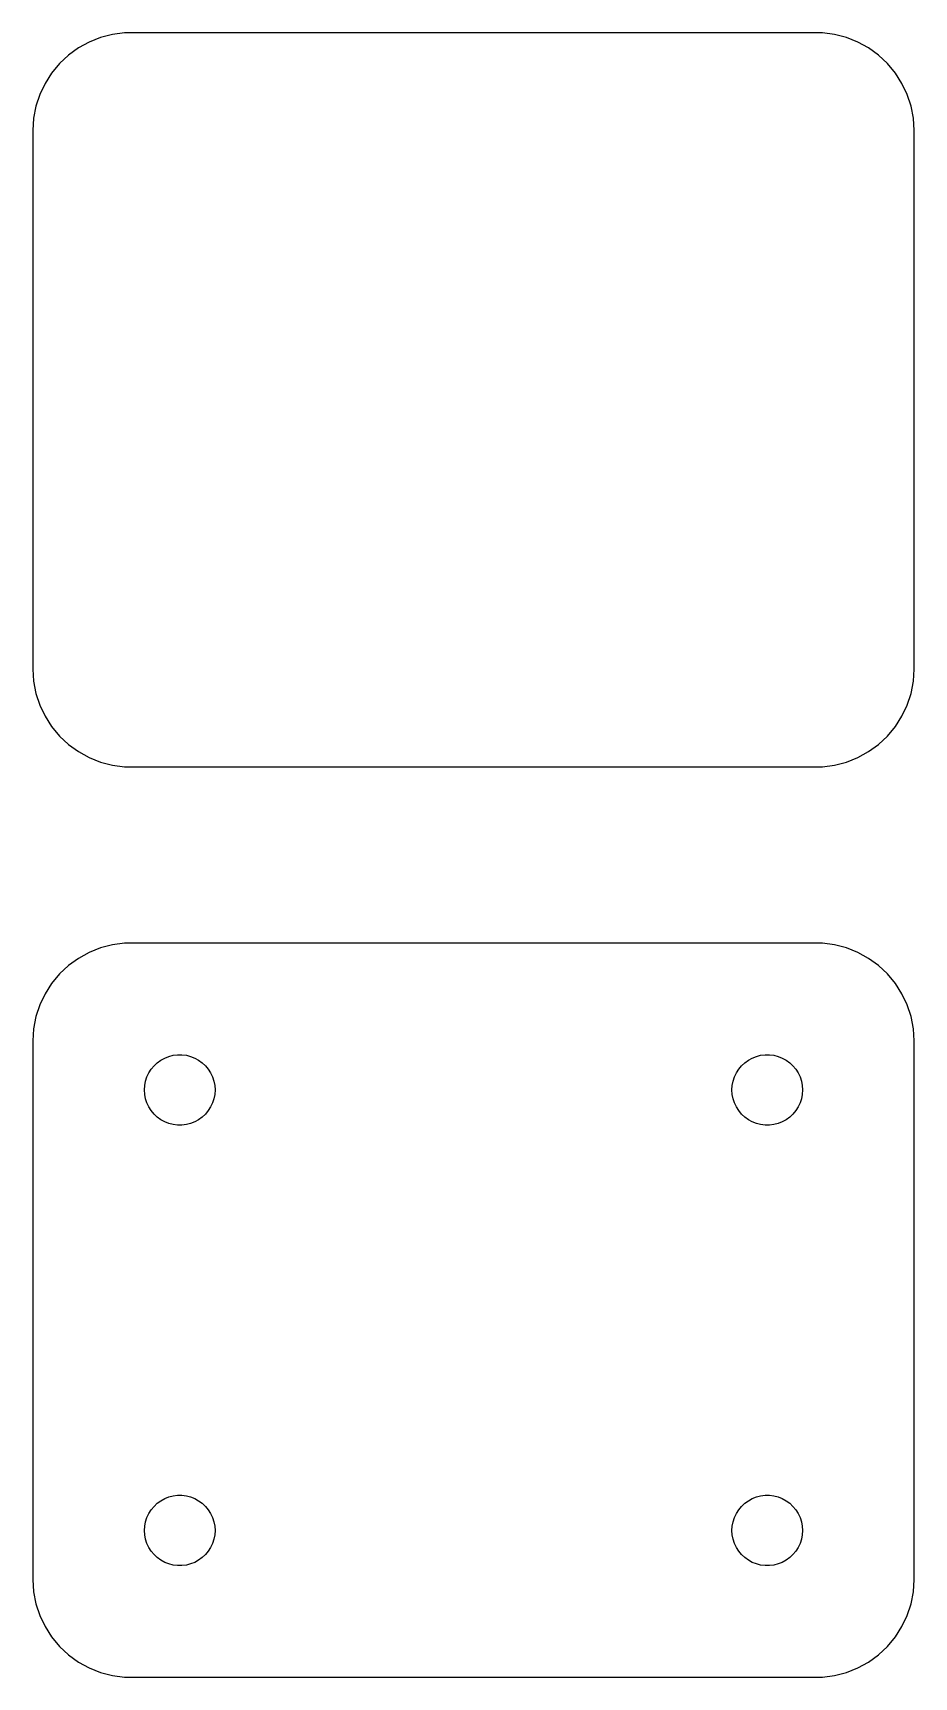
# Model space of a CAD drawing. Header units: metres. Extents: x -22.5 to 22.5, y 27.8 to 111.7.
import ezdxf

# ---------------------------------------------------------------- set-up
doc = ezdxf.new("R2010")
doc.units = ezdxf.units.M

msp = doc.modelspace()

# ---------------------------------------------------------------- linework, layer by layer
for p, q in [((-17.8139, 111.74), (-18.4369, 111.661)), ((17.8139, 111.74), (-17.8139, 111.74)), ((18.4369, 111.661), (17.8139, 111.74)), ((-20.1791, 110.972), (-20.6871, 110.603)), ((-19.6289, 111.274), (-20.1791, 110.972)), ((-19.0451, 111.505), (-19.6289, 111.274)), ((-18.4369, 111.661), (-19.0451, 111.505)), ((19.0451, 111.505), (18.4369, 111.661)), ((19.6289, 111.274), (19.0451, 111.505)), ((20.1791, 110.972), (19.6289, 111.274)), ((20.6871, 110.603), (20.1791, 110.972)), ((-21.1448, 110.173), (-21.5451, 109.689)), ((-20.6871, 110.603), (-21.1448, 110.173)), ((21.1448, 110.173), (20.6871, 110.603)), ((21.5451, 109.689), (21.1448, 110.173)), ((-21.5451, 109.689), (-21.8815, 109.159)), ((21.8815, 109.159), (21.5451, 109.689)), ((-22.1489, 108.591), (-22.3429, 107.993)), ((-21.8815, 109.159), (-22.1489, 108.591)), ((22.1489, 108.591), (21.8815, 109.159)), ((22.3429, 107.993), (22.1489, 108.591)), ((-22.3429, 107.993), (-22.4606, 107.377)), ((22.4606, 107.377), (22.3429, 107.993)), ((-22.4606, 107.377), (-22.5, 106.75)), ((-22.5, 106.75), (-22.5, 79.25)), ((22.5, 106.75), (22.4606, 107.377)), ((22.5, 79.25), (22.5, 106.75)), ((-22.5, 79.25), (-22.4606, 78.6233)), ((22.4606, 78.6233), (22.5, 79.25)), ((-22.4606, 78.6233), (-22.3429, 78.0066)), ((22.3429, 78.0066), (22.4606, 78.6233)), ((-22.3429, 78.0066), (-22.1489, 77.4094)), ((-22.1489, 77.4094), (-21.8815, 76.8412)), ((21.8815, 76.8412), (22.1489, 77.4094)), ((22.1489, 77.4094), (22.3429, 78.0066)), ((-21.8815, 76.8412), (-21.5451, 76.3111)), ((21.5451, 76.3111), (21.8815, 76.8412)), ((-21.5451, 76.3111), (-21.1448, 75.8273)), ((-21.1448, 75.8273), (-20.6871, 75.3974)), ((20.6871, 75.3974), (21.1448, 75.8273)), ((21.1448, 75.8273), (21.5451, 76.3111)), ((-20.6871, 75.3974), (-20.1791, 75.0284)), ((-20.1791, 75.0284), (-19.6289, 74.7259)), ((19.6289, 74.7259), (20.1791, 75.0284)), ((20.1791, 75.0284), (20.6871, 75.3974)), ((-19.6289, 74.7259), (-19.0451, 74.4947)), ((-19.0451, 74.4947), (-18.4369, 74.3386)), ((-18.4369, 74.3386), (-17.8139, 74.2599)), ((-17.8139, 74.2599), (17.8139, 74.2599)), ((17.8139, 74.2599), (18.4369, 74.3386)), ((18.4369, 74.3386), (19.0451, 74.4947)), ((19.0451, 74.4947), (19.6289, 74.7259)), ((-19.6289, 64.7741), (-20.1791, 64.4716)), ((-19.0451, 65.0053), (-19.6289, 64.7741)), ((-18.4369, 65.1614), (-19.0451, 65.0053)), ((-17.8139, 65.2401), (-18.4369, 65.1614)), ((17.8139, 65.2401), (-17.8139, 65.2401)), ((18.4369, 65.1614), (17.8139, 65.2401)), ((19.0451, 65.0053), (18.4369, 65.1614)), ((19.6289, 64.7741), (19.0451, 65.0053)), ((20.1791, 64.4716), (19.6289, 64.7741)), ((-20.6871, 64.1026), (-21.1448, 63.6727)), ((-20.1791, 64.4716), (-20.6871, 64.1026)), ((20.6871, 64.1026), (20.1791, 64.4716)), ((21.1448, 63.6727), (20.6871, 64.1026)), ((-21.5451, 63.1889), (-21.8815, 62.6588)), ((-21.1448, 63.6727), (-21.5451, 63.1889)), ((21.5451, 63.1889), (21.1448, 63.6727)), ((21.8815, 62.6588), (21.5451, 63.1889)), ((-21.8815, 62.6588), (-22.1489, 62.0906)), ((22.1489, 62.0906), (21.8815, 62.6588)), ((-22.3429, 61.4934), (-22.4606, 60.8767)), ((-22.1489, 62.0906), (-22.3429, 61.4934)), ((22.3429, 61.4934), (22.1489, 62.0906)), ((22.4606, 60.8767), (22.3429, 61.4934)), ((-22.4606, 60.8767), (-22.5, 60.25)), ((22.5, 60.25), (22.4606, 60.8767)), ((-22.5, 60.25), (-22.5, 32.75)), ((22.5, 32.75), (22.5, 60.25)), ((-16.5773, 58.6171), (-16.4562, 58.808)), ((-16.4562, 58.808), (-16.3121, 58.9822)), ((-16.3121, 58.9822), (-16.1474, 59.1369)), ((-16.1474, 59.1369), (-15.9645, 59.2698)), ((-15.9645, 59.2698), (-15.7664, 59.3787)), ((-15.7664, 59.3787), (-15.5562, 59.4619)), ((-15.5562, 59.4619), (-15.3373, 59.5181)), ((-15.3373, 59.5181), (-15.113, 59.5464)), ((-15.113, 59.5464), (-14.887, 59.5464)), ((-14.887, 59.5464), (-14.6627, 59.5181)), ((-14.6627, 59.5181), (-14.4438, 59.4619)), ((-14.4438, 59.4619), (-14.2336, 59.3787)), ((-14.2336, 59.3787), (-14.0355, 59.2698)), ((-14.0355, 59.2698), (-13.8526, 59.1369)), ((-13.8526, 59.1369), (-13.6879, 58.9822)), ((-13.6879, 58.9822), (-13.5438, 58.808)), ((-13.5438, 58.808), (-13.4226, 58.6171)), ((13.4226, 58.6171), (13.5438, 58.808)), ((13.5438, 58.808), (13.6879, 58.9822)), ((13.6879, 58.9822), (13.8526, 59.1369)), ((13.8526, 59.1369), (14.0355, 59.2698)), ((14.0355, 59.2698), (14.2336, 59.3787)), ((14.2336, 59.3787), (14.4438, 59.4619)), ((14.4438, 59.4619), (14.6627, 59.5181)), ((14.6627, 59.5181), (14.887, 59.5464)), ((14.887, 59.5464), (15.113, 59.5464)), ((15.113, 59.5464), (15.3373, 59.5181)), ((15.3373, 59.5181), (15.5562, 59.4619)), ((15.5562, 59.4619), (15.7664, 59.3787)), ((15.7664, 59.3787), (15.9645, 59.2698)), ((15.9645, 59.2698), (16.1474, 59.1369)), ((16.1474, 59.1369), (16.3121, 58.9822)), ((16.3121, 58.9822), (16.4562, 58.808)), ((16.4562, 58.808), (16.5773, 58.6171)), ((-16.8, 57.75), (-16.7858, 57.9756)), ((-16.7858, 57.9756), (-16.7434, 58.1976)), ((-16.7434, 58.1976), (-16.6736, 58.4126)), ((-16.6736, 58.4126), (-16.5773, 58.6171)), ((-13.4226, 58.6171), (-13.3264, 58.4126)), ((-13.3264, 58.4126), (-13.2565, 58.1976)), ((-13.2565, 58.1976), (-13.2142, 57.9756)), ((-13.2142, 57.9756), (-13.2, 57.75)), ((13.2, 57.75), (13.2142, 57.9756)), ((13.2142, 57.9756), (13.2565, 58.1976)), ((13.2565, 58.1976), (13.3264, 58.4126)), ((13.3264, 58.4126), (13.4226, 58.6171)), ((16.5773, 58.6171), (16.6736, 58.4126)), ((16.6736, 58.4126), (16.7434, 58.1976)), ((16.7434, 58.1976), (16.7858, 57.9756)), ((16.7858, 57.9756), (16.8, 57.75)), ((-16.7858, 57.5244), (-16.8, 57.75)), ((-16.7434, 57.3024), (-16.7858, 57.5244)), ((-16.6736, 57.0874), (-16.7434, 57.3024)), ((-13.2565, 57.3024), (-13.3264, 57.0874)), ((-13.2142, 57.5244), (-13.2565, 57.3024)), ((-13.2, 57.75), (-13.2142, 57.5244)), ((13.2142, 57.5244), (13.2, 57.75)), ((13.2565, 57.3024), (13.2142, 57.5244)), ((13.3264, 57.0874), (13.2565, 57.3024)), ((16.7434, 57.3024), (16.6736, 57.0874)), ((16.7858, 57.5244), (16.7434, 57.3024)), ((16.8, 57.75), (16.7858, 57.5244)), ((-16.5773, 56.8828), (-16.6736, 57.0874)), ((-16.4562, 56.692), (-16.5773, 56.8828)), ((-16.3121, 56.5178), (-16.4562, 56.692)), ((-16.1474, 56.3631), (-16.3121, 56.5178)), ((-15.9645, 56.2302), (-16.1474, 56.3631)), ((-13.8526, 56.3631), (-14.0355, 56.2302)), ((-13.6879, 56.5178), (-13.8526, 56.3631)), ((-13.5438, 56.692), (-13.6879, 56.5178)), ((-13.4226, 56.8828), (-13.5438, 56.692)), ((-13.3264, 57.0874), (-13.4226, 56.8828)), ((13.4226, 56.8828), (13.3264, 57.0874)), ((13.5438, 56.692), (13.4226, 56.8828)), ((13.6879, 56.5178), (13.5438, 56.692)), ((13.8526, 56.3631), (13.6879, 56.5178)), ((14.0355, 56.2302), (13.8526, 56.3631)), ((16.1474, 56.3631), (15.9645, 56.2302)), ((16.3121, 56.5178), (16.1474, 56.3631)), ((16.4562, 56.692), (16.3121, 56.5178)), ((16.5773, 56.8828), (16.4562, 56.692)), ((16.6736, 57.0874), (16.5773, 56.8828)), ((-15.7664, 56.1213), (-15.9645, 56.2302)), ((-15.5562, 56.0381), (-15.7664, 56.1213)), ((-15.3373, 55.9819), (-15.5562, 56.0381)), ((-15.113, 55.9536), (-15.3373, 55.9819)), ((-14.887, 55.9536), (-15.113, 55.9536)), ((-14.6627, 55.9819), (-14.887, 55.9536)), ((-14.4438, 56.0381), (-14.6627, 55.9819)), ((-14.2336, 56.1213), (-14.4438, 56.0381)), ((-14.0355, 56.2302), (-14.2336, 56.1213)), ((14.2336, 56.1213), (14.0355, 56.2302)), ((14.4438, 56.0381), (14.2336, 56.1213)), ((14.6627, 55.9819), (14.4438, 56.0381)), ((14.887, 55.9536), (14.6627, 55.9819)), ((15.113, 55.9536), (14.887, 55.9536)), ((15.3373, 55.9819), (15.113, 55.9536)), ((15.5562, 56.0381), (15.3373, 55.9819)), ((15.7664, 56.1213), (15.5562, 56.0381)), ((15.9645, 56.2302), (15.7664, 56.1213)), ((-15.7664, 36.8787), (-15.5562, 36.9619)), ((-15.5562, 36.9619), (-15.3373, 37.0181)), ((-15.3373, 37.0181), (-15.113, 37.0464)), ((-15.113, 37.0464), (-14.887, 37.0464)), ((-14.887, 37.0464), (-14.6627, 37.0181)), ((-14.6627, 37.0181), (-14.4438, 36.9619)), ((-14.4438, 36.9619), (-14.2336, 36.8787)), ((14.2336, 36.8787), (14.4438, 36.9619)), ((14.4438, 36.9619), (14.6627, 37.0181)), ((14.6627, 37.0181), (14.887, 37.0464)), ((14.887, 37.0464), (15.113, 37.0464)), ((15.113, 37.0464), (15.3373, 37.0181)), ((15.3373, 37.0181), (15.5562, 36.9619)), ((15.5562, 36.9619), (15.7664, 36.8787)), ((-16.6736, 35.9126), (-16.5773, 36.1172)), ((-16.5773, 36.1172), (-16.4562, 36.308)), ((-16.4562, 36.308), (-16.3121, 36.4822)), ((-16.3121, 36.4822), (-16.1474, 36.6369)), ((-16.1474, 36.6369), (-15.9645, 36.7698)), ((-15.9645, 36.7698), (-15.7664, 36.8787)), ((-14.2336, 36.8787), (-14.0355, 36.7698)), ((-14.0355, 36.7698), (-13.8526, 36.6369)), ((-13.8526, 36.6369), (-13.6879, 36.4822)), ((-13.6879, 36.4822), (-13.5438, 36.308)), ((-13.5438, 36.308), (-13.4226, 36.1172)), ((-13.4226, 36.1172), (-13.3264, 35.9126)), ((13.3264, 35.9126), (13.4226, 36.1172)), ((13.4226, 36.1172), (13.5438, 36.308)), ((13.5438, 36.308), (13.6879, 36.4822)), ((13.6879, 36.4822), (13.8526, 36.6369)), ((13.8526, 36.6369), (14.0355, 36.7698)), ((14.0355, 36.7698), (14.2336, 36.8787)), ((15.7664, 36.8787), (15.9645, 36.7698)), ((15.9645, 36.7698), (16.1474, 36.6369)), ((16.1474, 36.6369), (16.3121, 36.4822)), ((16.3121, 36.4822), (16.4562, 36.308)), ((16.4562, 36.308), (16.5773, 36.1172)), ((16.5773, 36.1172), (16.6736, 35.9126)), ((-16.8, 35.25), (-16.7858, 35.4756)), ((-16.7858, 35.4756), (-16.7434, 35.6976)), ((-16.7434, 35.6976), (-16.6736, 35.9126)), ((-13.3264, 35.9126), (-13.2565, 35.6976)), ((-13.2565, 35.6976), (-13.2142, 35.4756)), ((-13.2142, 35.4756), (-13.2, 35.25)), ((13.2, 35.25), (13.2142, 35.4756)), ((13.2142, 35.4756), (13.2565, 35.6976)), ((13.2565, 35.6976), (13.3264, 35.9126)), ((16.6736, 35.9126), (16.7434, 35.6976)), ((16.7434, 35.6976), (16.7858, 35.4756)), ((16.7858, 35.4756), (16.8, 35.25)), ((-16.7858, 35.0244), (-16.8, 35.25)), ((-16.7434, 34.8024), (-16.7858, 35.0244)), ((-16.6736, 34.5874), (-16.7434, 34.8024)), ((-16.5773, 34.3829), (-16.6736, 34.5874)), ((-13.3264, 34.5874), (-13.4226, 34.3829)), ((-13.2565, 34.8024), (-13.3264, 34.5874)), ((-13.2142, 35.0244), (-13.2565, 34.8024)), ((-13.2, 35.25), (-13.2142, 35.0244)), ((13.2142, 35.0244), (13.2, 35.25)), ((13.2565, 34.8024), (13.2142, 35.0244)), ((13.3264, 34.5874), (13.2565, 34.8024)), ((13.4226, 34.3829), (13.3264, 34.5874)), ((16.6736, 34.5874), (16.5773, 34.3829)), ((16.7434, 34.8024), (16.6736, 34.5874)), ((16.7858, 35.0244), (16.7434, 34.8024)), ((16.8, 35.25), (16.7858, 35.0244)), ((-16.4562, 34.192), (-16.5773, 34.3829)), ((-16.3121, 34.0178), (-16.4562, 34.192)), ((-16.1474, 33.8631), (-16.3121, 34.0178)), ((-15.9645, 33.7302), (-16.1474, 33.8631)), ((-15.7664, 33.6213), (-15.9645, 33.7302)), ((-15.5562, 33.5381), (-15.7664, 33.6213)), ((-14.2336, 33.6213), (-14.4438, 33.5381)), ((-14.0355, 33.7302), (-14.2336, 33.6213)), ((-13.8526, 33.8631), (-14.0355, 33.7302)), ((-13.6879, 34.0178), (-13.8526, 33.8631)), ((-13.5438, 34.192), (-13.6879, 34.0178)), ((-13.4226, 34.3829), (-13.5438, 34.192)), ((13.5438, 34.192), (13.4226, 34.3829)), ((13.6879, 34.0178), (13.5438, 34.192)), ((13.8526, 33.8631), (13.6879, 34.0178)), ((14.0355, 33.7302), (13.8526, 33.8631)), ((14.2336, 33.6213), (14.0355, 33.7302)), ((14.4438, 33.5381), (14.2336, 33.6213)), ((15.7664, 33.6213), (15.5562, 33.5381)), ((15.9645, 33.7302), (15.7664, 33.6213)), ((16.1474, 33.8631), (15.9645, 33.7302)), ((16.3121, 34.0178), (16.1474, 33.8631)), ((16.4562, 34.192), (16.3121, 34.0178)), ((16.5773, 34.3829), (16.4562, 34.192)), ((-15.3373, 33.4819), (-15.5562, 33.5381)), ((-15.113, 33.4536), (-15.3373, 33.4819)), ((-14.887, 33.4536), (-15.113, 33.4536)), ((-14.6627, 33.4819), (-14.887, 33.4536)), ((-14.4438, 33.5381), (-14.6627, 33.4819)), ((14.6627, 33.4819), (14.4438, 33.5381)), ((14.887, 33.4536), (14.6627, 33.4819)), ((15.113, 33.4536), (14.887, 33.4536)), ((15.3373, 33.4819), (15.113, 33.4536)), ((15.5562, 33.5381), (15.3373, 33.4819)), ((-22.5, 32.75), (-22.4606, 32.1233)), ((-22.4606, 32.1233), (-22.3429, 31.5066)), ((22.3429, 31.5066), (22.4606, 32.1233)), ((22.4606, 32.1233), (22.5, 32.75)), ((-22.3429, 31.5066), (-22.1489, 30.9094)), ((22.1489, 30.9094), (22.3429, 31.5066)), ((-22.1489, 30.9094), (-21.8815, 30.3412)), ((-21.8815, 30.3412), (-21.5451, 29.8111)), ((21.5451, 29.8111), (21.8815, 30.3412)), ((21.8815, 30.3412), (22.1489, 30.9094)), ((-21.5451, 29.8111), (-21.1448, 29.3273)), ((21.1448, 29.3273), (21.5451, 29.8111)), ((-21.1448, 29.3273), (-20.6871, 28.8974)), ((-20.6871, 28.8974), (-20.1791, 28.5284)), ((20.1791, 28.5284), (20.6871, 28.8974)), ((20.6871, 28.8974), (21.1448, 29.3273)), ((-20.1791, 28.5284), (-19.6289, 28.2259)), ((-19.6289, 28.2259), (-19.0451, 27.9947)), ((-19.0451, 27.9947), (-18.4369, 27.8386)), ((-18.4369, 27.8386), (-17.8139, 27.7599)), ((-17.8139, 27.7599), (17.8139, 27.7599)), ((17.8139, 27.7599), (18.4369, 27.8386)), ((18.4369, 27.8386), (19.0451, 27.9947)), ((19.0451, 27.9947), (19.6289, 28.2259)), ((19.6289, 28.2259), (20.1791, 28.5284))]:
    msp.add_line(p, q)

doc.saveas('drawing.dxf')
